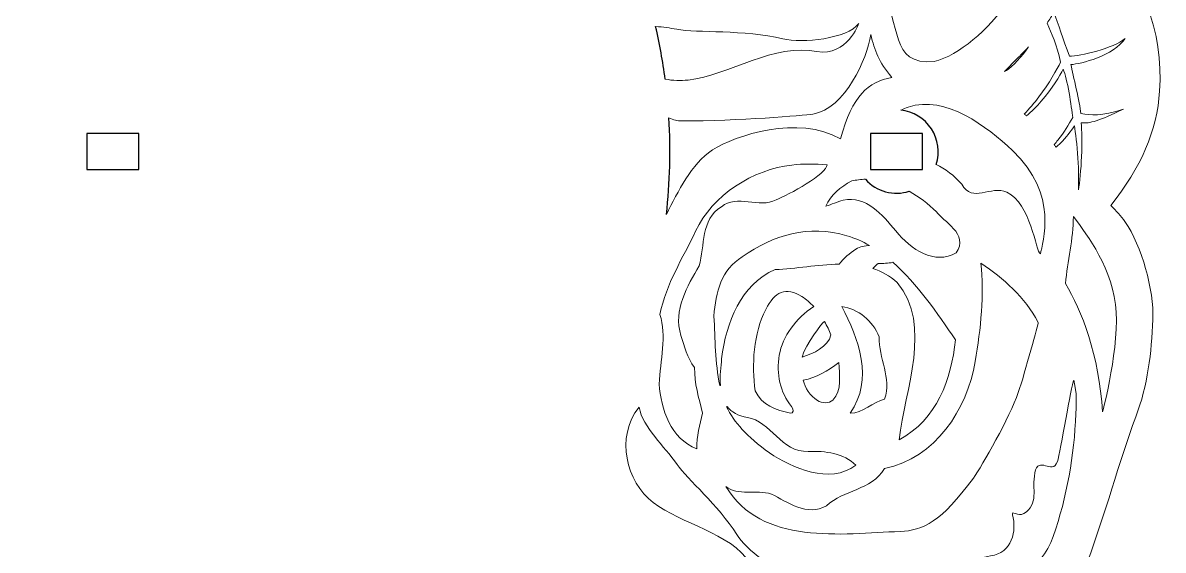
# Model space of a CAD drawing. Header units: millimetres. Extents: x 32 to 2906, y -191 to 651.
# Drawn here: x 306.7 to 635.6, y 188.3 to 340.5 of the extents above; entities that cross this region are included whole.
import ezdxf

# ---------------------------------------------------------------- set-up
doc = ezdxf.new("R2010")
doc.units = ezdxf.units.MM
doc.header["$MEASUREMENT"] = 0
doc.layers.add('Layer1', color=2, linetype='Continuous')

msp = doc.modelspace()

# ---------------------------------------------------------------- linework, layer by layer
at = {"lineweight": 9}
for points, knots in [([(326.16, 598.39), (326.16, 598.41), (326.15, 598.43), (326.15, 598.45), (326.15, 598.45), (336.06, 602.24), (344.12, 608.31), (355.26, 605.96), (355.26, 605.96), (364.96, 603.91), (372.09, 598.58), (376.52, 588.76), (376.52, 588.76), (380.18, 590.47), (384.1, 591.71), (388.08, 592.24), (388.08, 592.24), (394.66, 593.11), (410.94, 595.98), (416.66, 594.02), (416.66, 594.02), (427.66, 590.25), (438.17, 585.22), (449.13, 581.39), (449.13, 581.39), (456.38, 578.87), (462.88, 574.69), (468.92, 570.04), (468.92, 570.04), (473.94, 566.17), (479.25, 558.79), (481.68, 552.39), (481.68, 552.39), (495.09, 551.89), (507.3, 549.54), (518.05, 541.88), (518.05, 541.88), (531.31, 532.42), (543.67, 519.59), (539.01, 501.16), (539.01, 501.16), (538.49, 499.11), (543.29, 501.06), (545.14, 500.69), (545.14, 500.69), (554.88, 498.72), (567.78, 491.31), (574.46, 483.96), (574.46, 483.96), (592.78, 463.81), (604.38, 436.15), (615.18, 411.42), (615.18, 411.42), (618.58, 403.63), (616.34, 379.74), (615.87, 370.4), (615.87, 370.4), (615.7, 367.1), (615.19, 363.81), (614.41, 360.59), (614.41, 360.59), (630.31, 355.52), (635.56, 337.86), (634.52, 320.76), (634.52, 320.76), (633.81, 309.2), (629.12, 298.82), (620.46, 287.71), (620.46, 287.71), (621.96, 286.27), (623.47, 284.7), (624.53, 283.14), (624.53, 283.14), (629.4, 275.95), (632.9, 263.49), (632.58, 254.83), (632.58, 254.83), (632.22, 245.33), (631.04, 235.77), (627.69, 226.83), (627.69, 226.83), (622.57, 213.15), (618.98, 198.96), (613.79, 185.3), (613.79, 185.3), (612.12, 180.95), (591.45, 161.34), (591.47, 161.33), (591.47, 161.33), (590.05, 152.52), (591.93, 146.07), (586.5, 137.73), (586.5, 137.73), (579.78, 127.41), (573.27, 121.13), (557.9, 122.57), (557.9, 122.57), (557.54, 118.55), (556.65, 114.53), (555.12, 110.81), (555.12, 110.81), (552.57, 104.65), (546.99, 89.19), (542.37, 85.16), (542.37, 85.16), (533.61, 77.53), (524, 70.95), (515.2, 63.36), (515.2, 63.36), (509.4, 58.35), (502.52, 54.81), (495.47, 51.9), (495.47, 51.9), (489.61, 49.48), (480.55, 48.57), (473.8, 49.67), (473.8, 49.67), (466.77, 38.44), (457.04, 26.87), (444.81, 21.74), (444.81, 21.74), (430.47, 15.72), (413.77, 13.21), (400.78, 25.64), (400.78, 25.64), (399.72, 23.8), (398.55, 21.99), (397.3, 20.57), (397.3, 20.57), (390.73, 13.11), (377.87, 5.65), (368.16, 3.54), (368.16, 3.54), (357.47, 1.22), (346.45, -0.22), (335.51, 0.94), (335.51, 0.94), (318.71, 2.74), (301.77, 2.66), (284.97, 4.54), (284.97, 4.54), (276.63, 5.49), (256.91, 19.42), (249.11, 24.46), (249.11, 24.46), (246.34, 26.26), (243.74, 28.55), (241.34, 30.84), (241.34, 30.84), (223.91, 19.19), (210.88, 24.2), (197.87, 32.55), (197.87, 32.55), (187.34, 39.32), (180.28, 49.3), (175.21, 61.83), (175.21, 61.83), (173.21, 61.25), (171.09, 60.73), (169.2, 60.59), (169.2, 60.59), (160.55, 59.96), (148.01, 63.16), (140.67, 67.78), (140.67, 67.78), (132.62, 72.84), (124.93, 78.63), (118.86, 86.01), (118.86, 86.01), (109.58, 97.28), (99.08, 107.49), (89.85, 118.81), (89.85, 118.81), (85.58, 124.07), (82.14, 141.49), (80.3, 150.16), (80.3, 150.16), (80.29, 150.15), (80.27, 150.14), (80.25, 150.13), (80.25, 150.13), (72.55, 156.41), (65.58, 159.95), (61.54, 167.3), (61.54, 167.3), (55.54, 178.25), (57.25, 184.84), (63.47, 198.58), (63.47, 198.58), (60.16, 200.9), (57.12, 203.68), (54.67, 206.87), (54.67, 206.87), (50.61, 212.15), (40.01, 224.72), (38.84, 230.73), (38.84, 230.73), (36.6, 242.13), (35.71, 253.75), (33.54, 265.16), (33.54, 265.16), (32.1, 272.69), (32.47, 280.42), (33.48, 287.97), (33.48, 287.97), (34.32, 294.26), (38.06, 302.56), (42.38, 307.85), (42.38, 307.85), (35.39, 321.04), (31.76, 334.5), (33.03, 347.38), (33.03, 347.38), (34.37, 360.91), (42.38, 380.44), (58.08, 383.11), (58.08, 383.11), (57.02, 384.95), (56.03, 386.87), (55.43, 388.65), (55.43, 388.65), (52.26, 398.07), (52.23, 412.95), (55.25, 422.41), (55.25, 422.41), (58.59, 432.84), (62.84, 443.09), (69.33, 451.98), (69.33, 451.98), (79.28, 465.63), (87.69, 480.34), (97.72, 493.95), (97.72, 493.95), (102.71, 500.71), (124.63, 510.82), (132.89, 515.05), (132.89, 515.05), (135.84, 516.56), (138.94, 517.76), (142.12, 518.7), (142.12, 518.7), (138.79, 533.9), (149.03, 544.31), (161.29, 553.3), (161.29, 553.3), (172.33, 561.39), (188.95, 562.22), (202.21, 560.37), (202.21, 560.37), (202.71, 562.39), (203.31, 564.49), (204.13, 566.19), (204.13, 566.19), (207.92, 574), (216.96, 583.26), (224.63, 587.31), (224.63, 587.31), (233.03, 591.74), (241.9, 595.51), (251.32, 597.08), (251.32, 597.08), (265.72, 599.48), (279.81, 603.47), (294.23, 605.8), (294.23, 605.8), (300.85, 606.86), (317.71, 601.14), (326.16, 598.39)], [0, 0, 0, 0, 0.014706, 0.014706, 0.014706, 0.014706, 0.029412, 0.029412, 0.029412, 0.029412, 0.044118, 0.044118, 0.044118, 0.044118, 0.058824, 0.058824, 0.058824, 0.058824, 0.073529, 0.073529, 0.073529, 0.073529, 0.088235, 0.088235, 0.088235, 0.088235, 0.102941, 0.102941, 0.102941, 0.102941, 0.117647, 0.117647, 0.117647, 0.117647, 0.132353, 0.132353, 0.132353, 0.132353, 0.147059, 0.147059, 0.147059, 0.147059, 0.161765, 0.161765, 0.161765, 0.161765, 0.176471, 0.176471, 0.176471, 0.176471, 0.191176, 0.191176, 0.191176, 0.191176, 0.205882, 0.205882, 0.205882, 0.205882, 0.220588, 0.220588, 0.220588, 0.220588, 0.235294, 0.235294, 0.235294, 0.235294, 0.25, 0.25, 0.25, 0.25, 0.264706, 0.264706, 0.264706, 0.264706, 0.279412, 0.279412, 0.279412, 0.279412, 0.294118, 0.294118, 0.294118, 0.294118, 0.308824, 0.308824, 0.308824, 0.308824, 0.323529, 0.323529, 0.323529, 0.323529, 0.338235, 0.338235, 0.338235, 0.338235, 0.352941, 0.352941, 0.352941, 0.352941, 0.367647, 0.367647, 0.367647, 0.367647, 0.382353, 0.382353, 0.382353, 0.382353, 0.397059, 0.397059, 0.397059, 0.397059, 0.411765, 0.411765, 0.411765, 0.411765, 0.426471, 0.426471, 0.426471, 0.426471, 0.441176, 0.441176, 0.441176, 0.441176, 0.455882, 0.455882, 0.455882, 0.455882, 0.470588, 0.470588, 0.470588, 0.470588, 0.485294, 0.485294, 0.485294, 0.485294, 0.5, 0.5, 0.5, 0.5, 0.514706, 0.514706, 0.514706, 0.514706, 0.529412, 0.529412, 0.529412, 0.529412, 0.544118, 0.544118, 0.544118, 0.544118, 0.558824, 0.558824, 0.558824, 0.558824, 0.573529, 0.573529, 0.573529, 0.573529, 0.588235, 0.588235, 0.588235, 0.588235, 0.602941, 0.602941, 0.602941, 0.602941, 0.617647, 0.617647, 0.617647, 0.617647, 0.632353, 0.632353, 0.632353, 0.632353, 0.647059, 0.647059, 0.647059, 0.647059, 0.661765, 0.661765, 0.661765, 0.661765, 0.676471, 0.676471, 0.676471, 0.676471, 0.691176, 0.691176, 0.691176, 0.691176, 0.705882, 0.705882, 0.705882, 0.705882, 0.720588, 0.720588, 0.720588, 0.720588, 0.735294, 0.735294, 0.735294, 0.735294, 0.75, 0.75, 0.75, 0.75, 0.764706, 0.764706, 0.764706, 0.764706, 0.779412, 0.779412, 0.779412, 0.779412, 0.794118, 0.794118, 0.794118, 0.794118, 0.808824, 0.808824, 0.808824, 0.808824, 0.823529, 0.823529, 0.823529, 0.823529, 0.838235, 0.838235, 0.838235, 0.838235, 0.852941, 0.852941, 0.852941, 0.852941, 0.867647, 0.867647, 0.867647, 0.867647, 0.882353, 0.882353, 0.882353, 0.882353, 0.897059, 0.897059, 0.897059, 0.897059, 0.911765, 0.911765, 0.911765, 0.911765, 0.926471, 0.926471, 0.926471, 0.926471, 0.941176, 0.941176, 0.941176, 0.941176, 0.955882, 0.955882, 0.955882, 0.955882, 0.970588, 0.970588, 0.970588, 0.970588, 1, 1, 1, 1]), ([(542.21, 363.11), (542.54, 370.92), (549.28, 377.17), (547.33, 385.56), (547.33, 385.56), (572.52, 415.2), (541.27, 441.57), (522.3, 457.02), (522.3, 457.02), (531.32, 458.64), (540.57, 459.21), (549.82, 456.32), (549.82, 456.32), (549.91, 456.19), (558.4, 441.31), (561.46, 434.87), (561.46, 434.87), (565.11, 427.21), (569.98, 408.94), (570.71, 404.02), (570.71, 404.02), (573.38, 386.08), (570.94, 379.71), (565.77, 374.19), (565.77, 374.19), (552.37, 359.94), (535.98, 338.37), (513.76, 344.2), (513.76, 344.2), (518.89, 344.65), (521.63, 350.69), (526.33, 353.02), (526.33, 353.02), (531.98, 354.79), (540.28, 356.01), (542.21, 363.11)], [0, 0, 0, 0, 0.1, 0.1, 0.1, 0.1, 0.2, 0.2, 0.2, 0.2, 0.3, 0.3, 0.3, 0.3, 0.4, 0.4, 0.4, 0.4, 0.5, 0.5, 0.5, 0.5, 0.6, 0.6, 0.6, 0.6, 0.7, 0.7, 0.7, 0.7, 0.8, 0.8, 0.8, 0.8, 1, 1, 1, 1]), ([(601.74, 409.37), (606.86, 398.6), (602.9, 385.7), (602.32, 373.78), (602.32, 373.78), (601.51, 357.33), (584.17, 333.13), (569.52, 329.28), (569.52, 329.28), (556.35, 328.09), (560.34, 340.6), (554.14, 349.31), (554.14, 349.31), (552.53, 351.58), (554.51, 350.67), (556.39, 350.8), (556.39, 350.8), (569.67, 351.75), (564.3, 362.77), (574.99, 362.59), (574.99, 362.59), (576.58, 362.3), (586.52, 366.54), (588.77, 376.74), (588.77, 376.74), (589.73, 381.13), (587.73, 385.56), (591.3, 390.04), (591.3, 390.04), (595.91, 395.81), (591.65, 402.27), (587.03, 404.95), (587.03, 404.95), (585.4, 405.89), (588.83, 405.76), (589.39, 407.92), (589.39, 407.92), (590.89, 413.73), (585.63, 415.51), (582.51, 420.16), (582.51, 420.16), (579.05, 425.34), (587.39, 423.55), (585.23, 428.13), (585.23, 428.13), (583.71, 431.38), (570.7, 449.34), (570.16, 451.42), (570.16, 451.42), (574.5, 448.4), (574.78, 447.9), (578.48, 443.84), (578.48, 443.84), (587.85, 433.53), (595.76, 421.95), (601.74, 409.37)], [0, 0, 0, 0, 0.066667, 0.066667, 0.066667, 0.066667, 0.133333, 0.133333, 0.133333, 0.133333, 0.2, 0.2, 0.2, 0.2, 0.266667, 0.266667, 0.266667, 0.266667, 0.333333, 0.333333, 0.333333, 0.333333, 0.4, 0.4, 0.4, 0.4, 0.466667, 0.466667, 0.466667, 0.466667, 0.533333, 0.533333, 0.533333, 0.533333, 0.6, 0.6, 0.6, 0.6, 0.666667, 0.666667, 0.666667, 0.666667, 0.733333, 0.733333, 0.733333, 0.733333, 0.8, 0.8, 0.8, 0.8, 0.866667, 0.866667, 0.866667, 0.866667, 1, 1, 1, 1]), ([(602.07, 340.33), (603.33, 337.52), (604.91, 334.12), (605.93, 329.12), (605.93, 329.12), (605, 327.12), (602.67, 322.97), (599.73, 319.12), (599.73, 319.12), (598.38, 317.34), (596.91, 315.62), (595.5, 314.15), (595.5, 314.15), (595.71, 313.96), (595.92, 313.77), (596.14, 313.58), (596.14, 313.58), (597.59, 314.83), (599.07, 316.32), (600.41, 317.89), (600.41, 317.89), (603.45, 321.4), (605.81, 325.27), (606.74, 327.08), (606.74, 327.08), (607.25, 325.77), (607.92, 323.07), (608.42, 320.29), (608.42, 320.29), (608.93, 317.51), (609.26, 314.65), (609.46, 313.11), (609.46, 313.11), (608.32, 311.08), (607.05, 308.98), (605.18, 306.61), (605.18, 306.61), (604.84, 306.18), (604.47, 305.74), (604.09, 305.29), (604.09, 305.29), (604.29, 305.05), (604.48, 304.8), (604.67, 304.55), (604.67, 304.55), (605.09, 304.94), (605.47, 305.3), (605.83, 305.66), (605.83, 305.66), (607.71, 307.53), (608.87, 309.05), (609.97, 310.78), (609.97, 310.78), (610.26, 308.87), (610.74, 305.16), (610.97, 301.43), (610.97, 301.43), (611.21, 297.83), (611.2, 294.21), (611.16, 292.32), (611.16, 292.32), (611.16, 292.31), (611.17, 292.3), (611.17, 292.3), (611.17, 292.3), (611.43, 294.32), (611.87, 298.1), (612.02, 301.86), (612.02, 301.86), (612.2, 305.73), (612.07, 309.6), (611.93, 311.63), (611.93, 311.63), (613.21, 311.49), (614.45, 311.63), (616.27, 312.21), (616.27, 312.21), (618.09, 312.79), (620.52, 313.8), (624.1, 315.56), (624.1, 315.56), (617.71, 313.48), (614.67, 313.75), (611.84, 314.3), (611.84, 314.3), (611.63, 315.85), (611.1, 318.64), (610.5, 321.39), (610.5, 321.39), (609.9, 324.15), (609.22, 326.87), (608.96, 328.41), (608.96, 328.41), (610.34, 328.52), (613.41, 329.11), (616.57, 330.36), (616.57, 330.36), (619.72, 331.61), (622.94, 333.52), (624.62, 335.93), (624.62, 335.93), (622.95, 334.56), (619.69, 333.21), (616.45, 332.3), (616.45, 332.3), (613.21, 331.38), (610.02, 330.87), (608.52, 330.83), (608.52, 330.83), (606.65, 335.75), (605.3, 340.23), (604.07, 343.45), (604.07, 343.45), (603.43, 342.39), (602.76, 341.35), (602.07, 340.33)], [0, 0, 0, 0, 0.033333, 0.033333, 0.033333, 0.033333, 0.066667, 0.066667, 0.066667, 0.066667, 0.1, 0.1, 0.1, 0.1, 0.133333, 0.133333, 0.133333, 0.133333, 0.166667, 0.166667, 0.166667, 0.166667, 0.2, 0.2, 0.2, 0.2, 0.233333, 0.233333, 0.233333, 0.233333, 0.266667, 0.266667, 0.266667, 0.266667, 0.3, 0.3, 0.3, 0.3, 0.333333, 0.333333, 0.333333, 0.333333, 0.366667, 0.366667, 0.366667, 0.366667, 0.4, 0.4, 0.4, 0.4, 0.433333, 0.433333, 0.433333, 0.433333, 0.466667, 0.466667, 0.466667, 0.466667, 0.5, 0.5, 0.5, 0.5, 0.533333, 0.533333, 0.533333, 0.533333, 0.566667, 0.566667, 0.566667, 0.566667, 0.6, 0.6, 0.6, 0.6, 0.633333, 0.633333, 0.633333, 0.633333, 0.666667, 0.666667, 0.666667, 0.666667, 0.7, 0.7, 0.7, 0.7, 0.733333, 0.733333, 0.733333, 0.733333, 0.766667, 0.766667, 0.766667, 0.766667, 0.8, 0.8, 0.8, 0.8, 0.833333, 0.833333, 0.833333, 0.833333, 0.866667, 0.866667, 0.866667, 0.866667, 0.9, 0.9, 0.9, 0.9, 0.933333, 0.933333, 0.933333, 0.933333, 1, 1, 1, 1]), ([(489.2, 339.41), (491.28, 339.21), (493.33, 338.98), (495.27, 338.61), (495.27, 338.61), (501.21, 337.46), (514.7, 338.56), (525.84, 335.85), (525.84, 335.85), (531.59, 334.44), (544.5, 335.88), (547.77, 340.23), (547.77, 340.23), (547.77, 340.23), (544.42, 330.82), (535.71, 332.15), (523.65, 334.78), (510.43, 325.35), (498.54, 323.96), (498.54, 323.96), (496.37, 323.71), (494.15, 323.8), (491.95, 324.19)], [0.3914328, 0.3914328, 0.3914328, 0.3914328, 0.4285714, 0.4285714, 0.4285714, 0.4285714, 0.5714286, 0.5714286, 0.5714286, 0.5714286, 0.7142857, 0.7142857, 0.7142857, 0.7142857, 1, 1, 1, 1.1428571, 1.1428571, 1.1428571, 1.1428571, 1.1701226, 1.1701226, 1.1701226, 1.1701226]), ([(493.02, 313.02), (494.29, 312.5), (495.51, 312.14), (496.59, 312.14), (496.59, 312.14), (513.23, 312.16), (531.77, 313.69), (534.49, 314.14), (534.49, 314.14), (543.92, 315.72), (550.2, 330.11), (551.23, 337.05), (551.23, 337.05), (552.35, 332.44), (553.58, 329.09), (557.29, 324.7), (557.29, 324.7), (550.42, 323.37), (546.03, 319.6), (542.46, 306.95), (542.46, 306.95), (530.48, 314.03), (512.02, 307.96), (505.61, 303.79), (505.61, 303.79), (499.36, 299.73), (495.77, 291.87), (492.29, 285.18)], [0.1840253, 0.1840253, 0.1840253, 0.1840253, 0.2222222, 0.2222222, 0.2222222, 0.2222222, 0.3333333, 0.3333333, 0.3333333, 0.3333333, 0.4444444, 0.4444444, 0.4444444, 0.4444444, 0.5555556, 0.5555556, 0.5555556, 0.5555556, 0.6666667, 0.6666667, 0.6666667, 0.6666667, 0.7777778, 0.7777778, 0.7777778, 0.7777778, 0.9999797, 0.9999797, 0.9999797, 0.9999797]), ([(591.87, 328.67), (591.07, 327.68), (590.36, 326.91), (589.83, 326.45), (589.83, 326.45), (591.24, 327), (593.81, 329.52), (596.1, 332.64), (596.1, 332.64), (596.31, 332.93), (596.52, 333.22), (596.73, 333.52), (596.73, 333.52), (595.91, 332.61), (595.06, 331.73), (594.19, 330.88), (594.19, 330.88), (593.43, 330.14), (592.66, 329.4), (591.87, 328.67)], [0, 0, 0, 0, 0.166667, 0.166667, 0.166667, 0.166667, 0.333333, 0.333333, 0.333333, 0.333333, 0.5, 0.5, 0.5, 0.5, 0.666667, 0.666667, 0.666667, 0.666667, 1, 1, 1, 1]), ([(559.86, 315.24), (560.56, 315.59), (561.28, 315.89), (562, 316.13), (562, 316.13), (572.87, 319.79), (584.81, 310.44), (592.06, 303.65), (605.64, 290.94), (600.69, 276.94), (600.17, 273.8), (600.17, 273.8), (598.8, 274.47), (597.32, 288.43), (590.5, 291.56), (590.5, 291.56), (585.78, 293.71), (580.53, 288.25), (577.52, 293.88), (577.52, 293.88), (575.26, 296.45), (572.72, 298.3), (570.1, 299.63)], [0.6950935, 0.6950935, 0.6950935, 0.6950935, 0.7142857, 0.7142857, 0.7142857, 0.7142857, 1, 1, 1, 1.1428571, 1.1428571, 1.1428571, 1.1428571, 1.2857143, 1.2857143, 1.2857143, 1.2857143, 1.4285714, 1.4285714, 1.4285714, 1.4285714, 1.4567554, 1.4567554, 1.4567554, 1.4567554]), ([(490.2, 236.24), (490.55, 243.09), (492.45, 250.12), (490.4, 256.36), (490.4, 256.36), (492.34, 265.27), (496.95, 272.51), (500.72, 280.31), (500.72, 280.31), (505.53, 290.76), (517.42, 298.23), (528.48, 299.44), (528.48, 299.44), (531.74, 299.77), (535.15, 299.82), (538.61, 299.51), (538.61, 299.51), (538.75, 296.9), (527.47, 290.79), (523.91, 289.41), (523.91, 289.41), (519.21, 286.74), (512.55, 291.1), (508.18, 287.41), (508.18, 287.41), (502.01, 283.65), (503.56, 276.21), (501.71, 270.34), (501.71, 270.34), (498.44, 264.55), (494.14, 257.62), (496.5, 250.27), (496.5, 250.27), (497.47, 247.12), (498.26, 243.89), (500.43, 241.04), (500.43, 241.04), (500.33, 236.4), (501.64, 232.22), (502.74, 227.87), (502.74, 227.87), (501.91, 224.57), (500.96, 221.1), (501.09, 217.6), (501.09, 217.6), (493.53, 220.36), (490.7, 229.1), (490.2, 236.24)], [0, 0, 0, 0, 0.076923, 0.076923, 0.076923, 0.076923, 0.153846, 0.153846, 0.153846, 0.153846, 0.230769, 0.230769, 0.230769, 0.230769, 0.307692, 0.307692, 0.307692, 0.307692, 0.384615, 0.384615, 0.384615, 0.384615, 0.461538, 0.461538, 0.461538, 0.461538, 0.538462, 0.538462, 0.538462, 0.538462, 0.615385, 0.615385, 0.615385, 0.615385, 0.692308, 0.692308, 0.692308, 0.692308, 0.769231, 0.769231, 0.769231, 0.769231, 0.846154, 0.846154, 0.846154, 0.846154, 1, 1, 1, 1]), ([(562.34, 291.88), (565.2, 290.26), (567.83, 288.2), (570.15, 285.97), (570.15, 285.97), (571.9, 283.35), (579.77, 279.47), (575.83, 274.12), (575.83, 274.12), (569.77, 270.5), (562.68, 275.02), (558.49, 280.44), (558.49, 280.44), (554.38, 285.13), (550.1, 290.64), (543.23, 289.3), (541.58, 288.72), (539.93, 288.14), (538.28, 287.55), (538.28, 287.55), (539.65, 290.79), (542.53, 293.23), (545.75, 294.83), (545.75, 294.83), (547.08, 295.13), (548.4, 295.29), (549.71, 295.33)], [0.3765588, 0.3765588, 0.3765588, 0.3765588, 0.4285714, 0.4285714, 0.4285714, 0.4285714, 0.5714286, 0.5714286, 0.5714286, 0.5714286, 0.7142857, 0.7142857, 0.7142857, 0.7142857, 1, 1, 1, 1.1428571, 1.1428571, 1.1428571, 1.1428571, 1.2857143, 1.2857143, 1.2857143, 1.2857143, 1.3061644, 1.3061644, 1.3061644, 1.3061644]), ([(621.8, 259.21), (623.22, 247.52), (618.17, 228.55), (618.07, 228.22), (618.07, 228.22), (617.1, 244.46), (612.05, 257.62), (607.35, 265.21), (607.35, 265.21), (608.04, 271.7), (609.58, 278.06), (609.68, 284.61), (609.68, 284.61), (612.13, 281.06), (620.31, 271.39), (621.8, 259.21)], [0, 0, 0, 0, 0.2, 0.2, 0.2, 0.2, 0.4, 0.4, 0.4, 0.4, 0.6, 0.6, 0.6, 0.6, 1, 1, 1, 1]), ([(507.67, 235.82), (507.73, 235.84), (507.79, 235.86), (507.85, 235.87), (507.85, 235.87), (507.67, 238.54), (508.05, 241.33), (508.21, 243.56), (508.21, 243.56), (509.61, 254.05), (513.51, 264.84), (523.7, 269.29), (523.7, 269.29), (529.5, 269.47), (535.92, 270.74), (542.1, 270.83), (542.1, 270.83), (543.51, 272.5), (545.12, 274.02), (546.89, 275.15), (546.89, 275.15), (548.16, 275.96), (549.52, 276.16), (550.88, 276.2), (550.88, 276.2), (548.82, 277.38), (546.65, 278.35), (544.36, 279.05), (544.36, 279.05), (533.37, 282.31), (523.08, 279.3), (514.18, 272.91), (514.18, 272.91), (508.13, 269.33), (506.47, 262.81), (506.01, 255.88), (506.01, 255.88), (506.4, 249.2), (506.3, 242.4), (507.67, 235.82)], [0, 0, 0, 0, 0.090909, 0.090909, 0.090909, 0.090909, 0.181818, 0.181818, 0.181818, 0.181818, 0.272727, 0.272727, 0.272727, 0.272727, 0.363636, 0.363636, 0.363636, 0.363636, 0.454545, 0.454545, 0.454545, 0.454545, 0.545455, 0.545455, 0.545455, 0.545455, 0.636364, 0.636364, 0.636364, 0.636364, 0.727273, 0.727273, 0.727273, 0.727273, 0.818182, 0.818182, 0.818182, 0.818182, 1, 1, 1, 1]), ([(538.46, 201.14), (543.39, 205.75), (551.33, 205.54), (555.21, 211.89), (555.21, 211.89), (569.88, 214.83), (578.95, 228.9), (581.38, 242.76), (581.38, 242.76), (582.94, 252.25), (584.01, 262.15), (583, 271.13), (583, 271.13), (589.54, 266.67), (595.59, 261.43), (599.55, 254.04), (599.55, 254.04), (599.53, 253.91), (595.76, 239.6), (593.76, 233.77), (593.76, 233.77), (591.38, 226.83), (583.33, 212.61), (580.81, 209.14), (580.81, 209.14), (571.6, 196.45), (566.23, 194), (559.71, 193.73), (559.71, 193.73), (542.82, 193.03), (519.66, 189.64), (509.48, 206.68), (509.48, 206.68), (512.91, 203.86), (518.25, 205.92), (522.57, 204.52), (522.57, 204.52), (527.13, 202.19), (532.98, 197.93), (538.46, 201.14)], [0, 0, 0, 0, 0.090909, 0.090909, 0.090909, 0.090909, 0.181818, 0.181818, 0.181818, 0.181818, 0.272727, 0.272727, 0.272727, 0.272727, 0.363636, 0.363636, 0.363636, 0.363636, 0.454545, 0.454545, 0.454545, 0.454545, 0.545455, 0.545455, 0.545455, 0.545455, 0.636364, 0.636364, 0.636364, 0.636364, 0.727273, 0.727273, 0.727273, 0.727273, 0.818182, 0.818182, 0.818182, 0.818182, 1, 1, 1, 1]), ([(557.58, 271.37), (564.68, 265.17), (570.41, 256.68), (575.67, 248.98), (575.67, 248.98), (574.42, 237.58), (570.39, 226.05), (559.4, 220.17), (559.4, 220.17), (561.12, 234.83), (569.07, 253.06), (558.89, 265.53), (558.89, 265.53), (556.7, 267.48), (554.32, 268.77), (551.8, 269.58), (551.8, 269.58), (552.3, 270.1), (552.81, 270.6), (553.34, 271.05), (553.34, 271.05), (554.86, 271.04), (556.21, 271.03), (557.58, 271.37)], [0, 0, 0, 0, 0.142857, 0.142857, 0.142857, 0.142857, 0.285714, 0.285714, 0.285714, 0.285714, 0.428571, 0.428571, 0.428571, 0.428571, 0.571429, 0.571429, 0.571429, 0.571429, 0.714286, 0.714286, 0.714286, 0.714286, 1, 1, 1, 1]), ([(524.84, 244.63), (523.9, 239.11), (525.08, 233.9), (528.41, 229.8), (528.41, 229.8), (529.11, 228.94), (528.98, 227.65), (528.08, 227.84), (528.08, 227.84), (523.84, 228.68), (519.86, 230.17), (517.9, 234.25), (517.9, 234.25), (516.84, 241.75), (517.4, 250.84), (520.94, 257.78), (520.94, 257.78), (523.52, 262.87), (526.7, 264.48), (531.39, 261.5), (531.39, 261.5), (532.62, 260.71), (533.74, 259.7), (534.77, 258.58), (534.77, 258.58), (529.68, 255.37), (525.81, 249.89), (524.84, 244.63)], [0, 0, 0, 0, 0.125, 0.125, 0.125, 0.125, 0.25, 0.25, 0.25, 0.25, 0.375, 0.375, 0.375, 0.375, 0.5, 0.5, 0.5, 0.5, 0.625, 0.625, 0.625, 0.625, 0.75, 0.75, 0.75, 0.75, 1, 1, 1, 1]), ([(542.86, 258.64), (547.61, 257.9), (551.78, 254.55), (553.65, 249.85), (553.65, 249.85), (553.47, 243.7), (557.29, 238.06), (555.22, 231.86), (555.22, 231.86), (551.91, 231.17), (548.93, 227.84), (545.26, 227.83), (545.26, 227.83), (552.21, 237.49), (547.71, 249.56), (542.86, 258.64)], [0, 0, 0, 0, 0.2, 0.2, 0.2, 0.2, 0.4, 0.4, 0.4, 0.4, 0.6, 0.6, 0.6, 0.6, 1, 1, 1, 1]), ([(537.86, 254.34), (538.61, 253.03), (539.25, 251.7), (539.75, 250.4), (539.75, 250.4), (539, 247), (534.56, 245.02), (531.49, 244.03), (531.49, 244.03), (532.27, 247.7), (537.4, 254.05), (537.86, 254.34)], [0, 0, 0, 0, 0.25, 0.25, 0.25, 0.25, 0.5, 0.5, 0.5, 0.5, 1, 1, 1, 1]), ([(542.04, 242.44), (542.1, 239.03), (543.07, 234.35), (540.33, 231.63), (540.33, 231.63), (539.14, 230.6), (537.08, 230.66), (535.84, 231.53), (535.84, 231.53), (533.84, 232.74), (532.15, 235.18), (531.78, 237.37), (531.78, 237.37), (535.45, 238.11), (538.81, 240.04), (542.04, 242.44)], [0, 0, 0, 0, 0.2, 0.2, 0.2, 0.2, 0.4, 0.4, 0.4, 0.4, 0.6, 0.6, 0.6, 0.6, 1, 1, 1, 1]), ([(603.87, 192.31), (600.52, 182.58), (590.27, 177.01), (582.69, 170.01), (582.69, 170.01), (572.25, 160.34), (546.91, 155.91), (535.54, 162.39), (535.54, 162.39), (526.7, 169.63), (536.72, 174.93), (538.17, 184.06), (538.17, 184.06), (538.54, 186.43), (539.22, 184.67), (540.45, 183.62), (540.45, 183.62), (549.22, 176.17), (552.58, 186.22), (559.07, 179.64), (559.07, 179.64), (559.87, 178.5), (568.57, 175.1), (576.12, 180.03), (576.12, 180.03), (579.38, 182.16), (580.83, 186.1), (585.74, 186.7), (585.74, 186.7), (592.07, 187.48), (593.35, 194.04), (592.12, 198.49), (592.12, 198.49), (591.69, 200.05), (593.72, 197.9), (595.38, 198.9), (595.38, 198.9), (599.82, 201.57), (597.64, 205.85), (598.54, 210.61), (598.54, 210.61), (599.53, 215.9), (603.6, 209.75), (605.04, 213.88), (605.04, 213.88), (606.06, 216.81), (608.9, 235.76), (609.83, 237.37), (609.83, 237.37), (610.68, 232.87), (610.55, 232.4), (610.37, 227.66), (610.37, 227.66), (609.92, 215.63), (607.79, 203.7), (603.87, 192.31)], [0, 0, 0, 0, 0.066667, 0.066667, 0.066667, 0.066667, 0.133333, 0.133333, 0.133333, 0.133333, 0.2, 0.2, 0.2, 0.2, 0.266667, 0.266667, 0.266667, 0.266667, 0.333333, 0.333333, 0.333333, 0.333333, 0.4, 0.4, 0.4, 0.4, 0.466667, 0.466667, 0.466667, 0.466667, 0.533333, 0.533333, 0.533333, 0.533333, 0.6, 0.6, 0.6, 0.6, 0.666667, 0.666667, 0.666667, 0.666667, 0.733333, 0.733333, 0.733333, 0.733333, 0.8, 0.8, 0.8, 0.8, 0.866667, 0.866667, 0.866667, 0.866667, 1, 1, 1, 1]), ([(516.42, 184.62), (510.56, 193.54), (496.7, 195.72), (488.52, 202.06), (488.52, 202.06), (480.72, 208.11), (477.48, 220.9), (484.41, 229.58), (484.41, 229.58), (485.58, 223.53), (491.64, 218.47), (495.37, 213.07), (495.37, 213.07), (498.34, 208.77), (507.32, 201.29), (512.56, 192.87), (512.56, 192.87), (515.26, 188.53), (524.1, 181.6), (528.74, 182.31), (528.74, 182.31), (528.74, 182.31), (520.99, 178.53), (516.42, 184.62)], [0, 0, 0, 0, 0.142857, 0.142857, 0.142857, 0.142857, 0.285714, 0.285714, 0.285714, 0.285714, 0.428571, 0.428571, 0.428571, 0.428571, 0.571429, 0.571429, 0.571429, 0.571429, 0.714286, 0.714286, 0.714286, 0.714286, 1, 1, 1, 1]), ([(509.84, 229.75), (509.78, 229.72), (509.72, 229.7), (509.66, 229.68), (509.66, 229.68), (511.79, 225.2), (515.46, 221.16), (521.99, 216.41), (521.99, 216.41), (528.64, 212.04), (539.34, 207.12), (546.91, 212.86), (546.91, 212.86), (543.54, 216.21), (538.08, 217.03), (533.22, 216.79), (533.22, 216.79), (525.41, 216.54), (522.35, 225.53), (515.66, 226.63), (515.66, 226.63), (512.93, 227.09), (511.04, 228.17), (509.84, 229.75)], [0, 0, 0, 0, 0.142857, 0.142857, 0.142857, 0.142857, 0.285714, 0.285714, 0.285714, 0.285714, 0.428571, 0.428571, 0.428571, 0.428571, 0.571429, 0.571429, 0.571429, 0.571429, 0.714286, 0.714286, 0.714286, 0.714286, 1, 1, 1, 1])]:
    msp.add_open_spline(points, degree=3, knots=knots, dxfattribs=at)
at = {"layer": 'Layer1'}
for points in [[(325.12, 298.1), (340.12, 298.1), (340.12, 308.5), (325.12, 308.5)], [(551.17, 298.1), (566.17, 298.1), (566.17, 308.5), (551.17, 308.5)]]:
    msp.add_lwpolyline(points, close=True, dxfattribs=at)
for centre, radius, start, end in [((332.62, 303.3), 160.69, 7.4678, 12.987), ((332.62, 303.3), 160.69, 353.5238, 3.4668), ((558.67, 303.3), 12, 342.1819, 84.3174), ((558.67, 303.3), 12, 221.6461, 287.803)]:
    msp.add_arc(centre, radius, start, end, dxfattribs=at)

doc.saveas('drawing.dxf')
